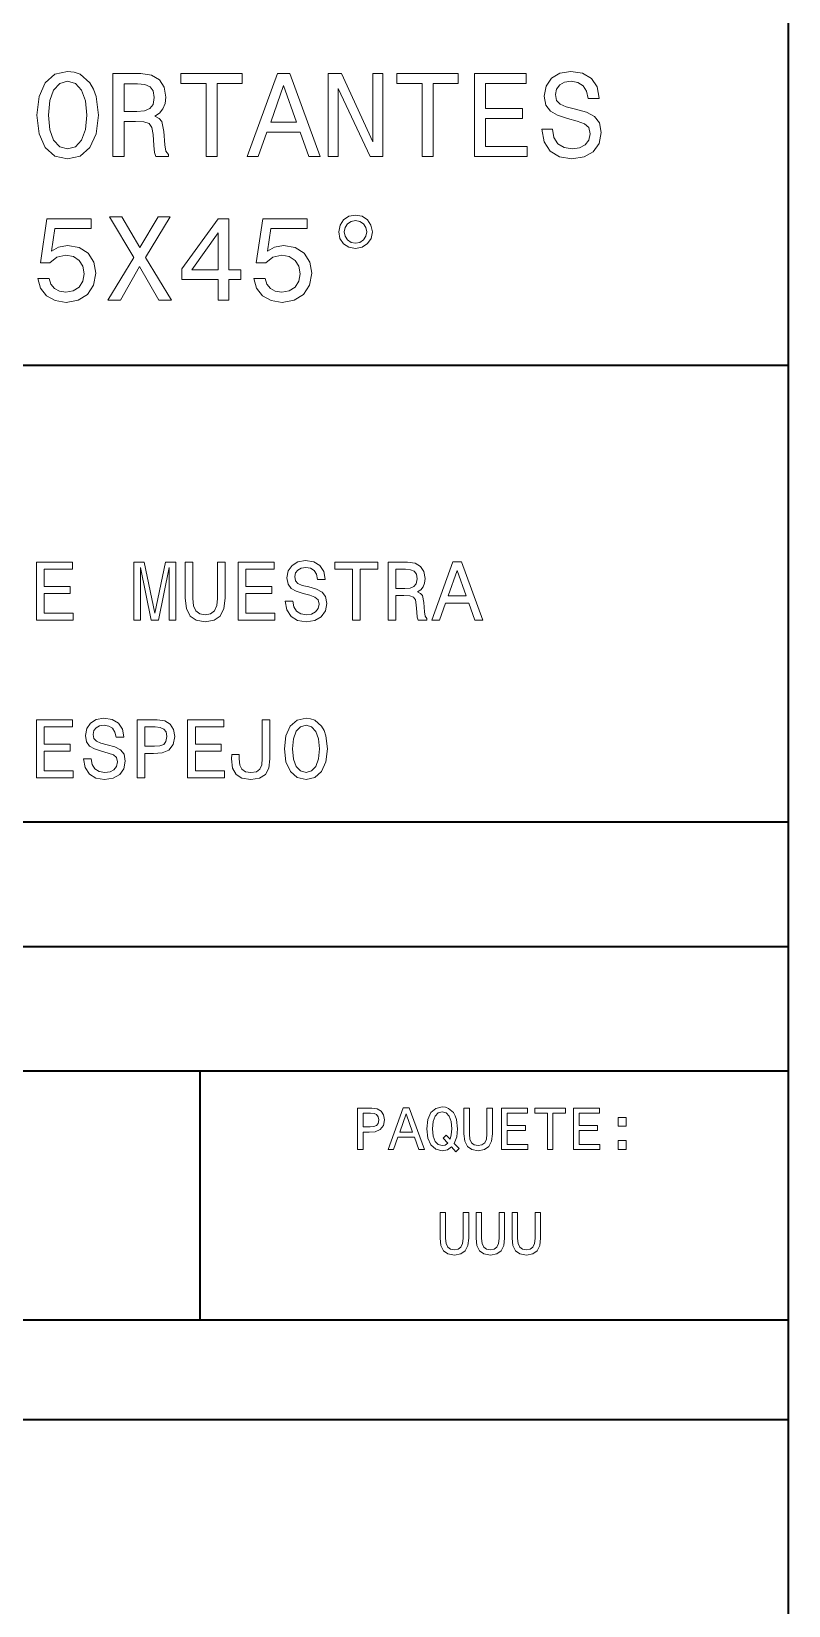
# Model space of a CAD drawing. Extents: x 14 to 2196, y -1968 to 1826.
# Drawn here: x 1082.7 to 1174, y 1205.2 to 1394.8 of the extents above; entities that cross this region are included whole.
import ezdxf

# ---------------------------------------------------------------- set-up
doc = ezdxf.new("R2010")
doc.units = 0

msp = doc.modelspace()

# ---------------------------------------------------------------- linework, layer by layer
at = {"color": 7, "lineweight": 35}
for p, q in [((1173.95874, 1015.596436), (1173.95874, 1826.436523)), ((953.95874, 1354.596436), (1173.95874, 1354.596436)), ((953.95874, 1299.596436), (1173.95874, 1299.596436)), ((953.95874, 1284.596436), (1173.95874, 1284.596436)), ((953.95874, 1269.596436), (1173.95874, 1269.596436)), ((1103.038574, 1269.596436), (1103.038574, 1239.596436)), ((953.95874, 1239.596436), (1173.95874, 1239.596436)), ((953.95874, 1227.596436), (1173.95874, 1227.596436))]:
    msp.add_line(p, q, dxfattribs=at)
at = {"color": 7, "lineweight": 13}
for points in [[(1083.389404, 1384.720337), (1083.648682, 1382.472534), (1084.397949, 1380.81543), (1085.565186, 1379.792358), (1087.092529, 1379.446533), (1088.605469, 1379.792358), (1089.787109, 1380.81543), (1090.521973, 1382.472534), (1090.795654, 1384.720337), (1090.521973, 1386.953735), (1090.204956, 1387.861572), (1089.787109, 1388.61084), (1088.605469, 1389.633911), (1087.88501, 1389.893188), (1087.092529, 1389.994141), (1085.550781, 1389.633911), (1084.383545, 1388.625244), (1083.648682, 1386.96814)], [(1145.536377, 1383.02002), (1144.225098, 1383.02002), (1144.513306, 1381.492676), (1145.233765, 1380.368774), (1146.343262, 1379.691528), (1147.841797, 1379.446533), (1149.325928, 1379.677124), (1150.435425, 1380.311157), (1151.141479, 1381.305298), (1151.400879, 1382.616577), (1151.184692, 1383.798096), (1150.57959, 1384.56189), (1149.599731, 1385.066162), (1148.288452, 1385.440796), (1147.164551, 1385.7146), (1146.429688, 1386.031616), (1146.011841, 1386.492676), (1145.88208, 1387.213135), (1146.011841, 1387.861572), (1146.386475, 1388.35144), (1146.962891, 1388.682861), (1147.755371, 1388.798096), (1148.562256, 1388.654053), (1149.196289, 1388.265015), (1149.614136, 1387.616577), (1149.815918, 1386.737671), (1151.127075, 1386.737671), (1151.127075, 1386.766479), (1150.896484, 1388.120972), (1150.21936, 1389.129517), (1149.153076, 1389.76355), (1147.712158, 1389.979736), (1146.415283, 1389.76355), (1145.406616, 1389.158325), (1144.758179, 1388.221802), (1144.52771, 1387.011353), (1144.714966, 1385.930664), (1145.262573, 1385.195801), (1146.127075, 1384.705933), (1147.308594, 1384.331299), (1148.47583, 1383.999878), (1149.354736, 1383.682861), (1149.887939, 1383.221802), (1150.075195, 1382.472534), (1149.902344, 1381.708862), (1149.455566, 1381.132446), (1148.778442, 1380.772217), (1147.899414, 1380.656982), (1146.919556, 1380.81543), (1146.170288, 1381.276489), (1145.694824, 1382.025757)], [(1084.772705, 1384.720337), (1084.931152, 1386.463867), (1085.406616, 1387.746216), (1086.141479, 1388.524414), (1087.092529, 1388.798096), (1088.029175, 1388.524414), (1088.764038, 1387.731812), (1089.239502, 1386.449463), (1089.412354, 1384.720337), (1089.239502, 1382.976807), (1088.764038, 1381.694458), (1088.029175, 1380.91626), (1087.092529, 1380.656982), (1086.141479, 1380.91626), (1085.406616, 1381.694458), (1084.931152, 1382.962402)], [(1092.553589, 1379.720337), (1093.893677, 1379.720337), (1093.893677, 1383.942261), (1095.262573, 1383.942261), (1096.27124, 1383.899048), (1096.905273, 1383.697266), (1097.250977, 1383.221802), (1097.395142, 1382.371582), (1097.467163, 1381.074829), (1097.553589, 1380.224609), (1097.726562, 1379.720337), (1099.239502, 1379.720337), (1099.239502, 1379.994141), (1098.908081, 1380.397583), (1098.792847, 1381.146851), (1098.691895, 1382.760742), (1098.447021, 1383.956665), (1098.115601, 1384.331299), (1097.596802, 1384.605103), (1098.173218, 1384.965332), (1098.57666, 1385.469604), (1098.83606, 1386.103638), (1098.922485, 1386.86731), (1098.720825, 1388.077637), (1098.144409, 1388.985474), (1097.193359, 1389.532959), (1095.896606, 1389.720337), (1092.553589, 1389.720337)], [(1095.521973, 1388.495605), (1096.400879, 1388.409058), (1097.020508, 1388.135376), (1097.409546, 1387.630981), (1097.539185, 1386.838501), (1097.395142, 1386.002808), (1097.006104, 1385.498413), (1096.343262, 1385.239014), (1095.435425, 1385.166992), (1093.893677, 1385.166992), (1093.893677, 1388.495605)], [(1103.778442, 1379.720337), (1105.104004, 1379.720337), (1105.104004, 1388.51001), (1108.130005, 1388.51001), (1108.130005, 1389.720337), (1100.738037, 1389.720337), (1100.738037, 1388.51001), (1103.778442, 1388.51001)], [(1108.735229, 1379.720337), (1110.060791, 1379.720337), (1111.112671, 1382.65979), (1115.104004, 1382.65979), (1116.155884, 1379.720337), (1117.510376, 1379.720337), (1113.850464, 1389.734741), (1112.380737, 1389.734741)], [(1111.573853, 1383.884644), (1113.115601, 1388.293823), (1114.657349, 1383.884644)], [(1118.504639, 1379.720337), (1119.700562, 1379.720337), (1119.700562, 1387.919189), (1123.533447, 1379.720337), (1125.075195, 1379.720337), (1125.075195, 1389.720337), (1123.864868, 1389.720337), (1123.864868, 1381.521484), (1120.075195, 1389.720337), (1118.504639, 1389.720337)], [(1129.801514, 1379.720337), (1131.127075, 1379.720337), (1131.127075, 1388.51001), (1134.153076, 1388.51001), (1134.153076, 1389.720337), (1126.761108, 1389.720337), (1126.761108, 1388.51001), (1129.801514, 1388.51001)], [(1136.112671, 1379.720337), (1142.452759, 1379.720337), (1142.452759, 1380.930664), (1137.438354, 1380.930664), (1137.438354, 1384.316895), (1141.905151, 1384.316895), (1141.905151, 1385.512817), (1137.438354, 1385.512817), (1137.438354, 1388.51001), (1142.337524, 1388.51001), (1142.337524, 1389.720337), (1136.112671, 1389.720337)], [(1083.519043, 1365.051758), (1083.83606, 1363.870239), (1084.542114, 1362.947998), (1085.57959, 1362.371704), (1086.905273, 1362.155518), (1088.360596, 1362.414917), (1089.498901, 1363.120972), (1090.21936, 1364.244873), (1090.493164, 1365.685791), (1090.248169, 1367.025879), (1089.556519, 1368.077759), (1088.47583, 1368.755005), (1087.078125, 1368.999878), (1085.997437, 1368.827026), (1085.161743, 1368.351562), (1085.565186, 1371.046021), (1089.945557, 1371.046021), (1089.945557, 1372.227539), (1084.599731, 1372.227539), (1083.807251, 1366.925049), (1084.959961, 1366.925049), (1085.795654, 1367.602173), (1086.861938, 1367.847168), (1087.78418, 1367.688721), (1088.490234, 1367.227539), (1088.93689, 1366.521484), (1089.095459, 1365.61377), (1088.93689, 1364.705933), (1088.47583, 1363.999878), (1087.769775, 1363.553223), (1086.861938, 1363.394775), (1086.098267, 1363.495605), (1085.507568, 1363.827026), (1085.075195, 1364.345703), (1084.859131, 1365.051758)], [(1091.948486, 1362.443726), (1093.461426, 1362.443726), (1095.752441, 1366.492676), (1098.086792, 1362.443726), (1099.614136, 1362.443726), (1096.487305, 1367.587769), (1099.455688, 1372.45813), (1098.000366, 1372.45813), (1095.795654, 1368.755005), (1093.634277, 1372.45813), (1092.121338, 1372.45813), (1095.075195, 1367.573364)], [(1105.233765, 1362.443726), (1106.530518, 1362.443726), (1106.530518, 1364.922119), (1107.957031, 1364.922119), (1107.957031, 1366.074829), (1106.530518, 1366.074829), (1106.530518, 1372.227539), (1105.21936, 1372.227539), (1100.838867, 1366.190063), (1100.838867, 1364.922119), (1105.233765, 1364.922119)], [(1109.542114, 1365.051758), (1109.859131, 1363.870239), (1110.565186, 1362.947998), (1111.602661, 1362.371704), (1112.928223, 1362.155518), (1114.383545, 1362.414917), (1115.521973, 1363.120972), (1116.242432, 1364.244873), (1116.516113, 1365.685791), (1116.27124, 1367.025879), (1115.57959, 1368.077759), (1114.498901, 1368.755005), (1113.101196, 1368.999878), (1112.020508, 1368.827026), (1111.184814, 1368.351562), (1111.588257, 1371.046021), (1115.968628, 1371.046021), (1115.968628, 1372.227539), (1110.622803, 1372.227539), (1109.830322, 1366.925049), (1110.983032, 1366.925049), (1111.818726, 1367.602173), (1112.88501, 1367.847168), (1113.807251, 1367.688721), (1114.513306, 1367.227539), (1114.959961, 1366.521484), (1115.118408, 1365.61377), (1114.959961, 1364.705933), (1114.498901, 1363.999878), (1113.792847, 1363.553223), (1112.88501, 1363.394775), (1112.121338, 1363.495605), (1111.530518, 1363.827026), (1111.098267, 1364.345703), (1110.882202, 1365.051758)], [(1121.789917, 1372.688721), (1120.997437, 1372.530151), (1120.348999, 1372.0979), (1119.916748, 1371.449463), (1119.758301, 1370.656982), (1119.902344, 1369.864502), (1120.334595, 1369.230469), (1120.983032, 1368.798218), (1121.789917, 1368.639648), (1122.596802, 1368.798218), (1123.230835, 1369.244873), (1123.663086, 1369.878906), (1123.821655, 1370.656982), (1123.648682, 1371.449463), (1123.216431, 1372.0979), (1122.567993, 1372.530151)], [(1121.789917, 1372.025879), (1122.32312, 1371.910645), (1122.755371, 1371.622437), (1123.043579, 1371.190063), (1123.158813, 1370.671387), (1123.043579, 1370.138306), (1122.755371, 1369.691528), (1122.32312, 1369.388916), (1121.789917, 1369.288086), (1121.242432, 1369.388916), (1120.810059, 1369.691528), (1120.521973, 1370.123901), (1120.421021, 1370.671387), (1120.521973, 1371.190063), (1120.824463, 1371.622437), (1121.256836, 1371.910645)], [(1102.049316, 1366.074829), (1105.233765, 1370.556152), (1105.233765, 1366.074829)], [(1114.223633, 1326.192993), (1113.305786, 1326.192993), (1113.507446, 1325.123779), (1114.011841, 1324.337036), (1114.788452, 1323.863037), (1115.837524, 1323.691528), (1116.876343, 1323.852905), (1117.653076, 1324.296753), (1118.147217, 1324.992676), (1118.328857, 1325.910522), (1118.17749, 1326.737671), (1117.753906, 1327.272217), (1117.067993, 1327.625244), (1116.150146, 1327.887451), (1115.363403, 1328.079102), (1114.848999, 1328.301025), (1114.556519, 1328.623779), (1114.465698, 1329.128174), (1114.556519, 1329.582031), (1114.818726, 1329.924927), (1115.222168, 1330.156982), (1115.776978, 1330.237671), (1116.341797, 1330.136841), (1116.785645, 1329.864502), (1117.078125, 1329.410522), (1117.21936, 1328.795288), (1118.137207, 1328.795288), (1118.137207, 1328.81543), (1117.97583, 1329.76355), (1117.501709, 1330.469604), (1116.755371, 1330.913452), (1115.746704, 1331.064697), (1114.838867, 1330.913452), (1114.132812, 1330.489746), (1113.678955, 1329.834229), (1113.517578, 1328.986938), (1113.648682, 1328.230469), (1114.031982, 1327.716064), (1114.637207, 1327.373047), (1115.464233, 1327.11084), (1116.28125, 1326.878906), (1116.896484, 1326.656982), (1117.269775, 1326.334229), (1117.400879, 1325.809692), (1117.279785, 1325.275146), (1116.967163, 1324.871704), (1116.493042, 1324.619507), (1115.877808, 1324.538818), (1115.191895, 1324.64978), (1114.66748, 1324.972534), (1114.334595, 1325.49707)], [(1083.338867, 1323.883179), (1087.776978, 1323.883179), (1087.776978, 1324.730469), (1084.266846, 1324.730469), (1084.266846, 1327.100708), (1087.393677, 1327.100708), (1087.393677, 1327.937988), (1084.266846, 1327.937988), (1084.266846, 1330.035889), (1087.696289, 1330.035889), (1087.696289, 1330.883179), (1083.338867, 1330.883179)], [(1095.07959, 1323.883179), (1095.856201, 1323.883179), (1095.856201, 1330.237671), (1097.16748, 1323.883179), (1098.034912, 1323.883179), (1099.33606, 1330.237671), (1099.33606, 1323.883179), (1100.122803, 1323.883179), (1100.122803, 1330.883179), (1098.892212, 1330.883179), (1097.601196, 1324.710327), (1096.32019, 1330.883179), (1095.07959, 1330.883179)], [(1101.262573, 1326.546021), (1101.403809, 1325.285156), (1101.847534, 1324.387451), (1102.593994, 1323.873047), (1103.673218, 1323.691528), (1104.742432, 1323.873047), (1105.48877, 1324.387451), (1105.932617, 1325.275146), (1106.083862, 1326.546021), (1106.083862, 1330.883179), (1105.145874, 1330.883179), (1105.145874, 1326.495605), (1105.055054, 1325.638184), (1104.782715, 1325.022949), (1104.318726, 1324.65979), (1103.673218, 1324.538818), (1103.007446, 1324.65979), (1102.543579, 1325.022949), (1102.27124, 1325.628174), (1102.190552, 1326.495605), (1102.190552, 1330.883179), (1101.262573, 1330.883179)], [(1107.627075, 1323.883179), (1112.065186, 1323.883179), (1112.065186, 1324.730469), (1108.555054, 1324.730469), (1108.555054, 1327.100708), (1111.681885, 1327.100708), (1111.681885, 1327.937988), (1108.555054, 1327.937988), (1108.555054, 1330.035889), (1111.984497, 1330.035889), (1111.984497, 1330.883179), (1107.627075, 1330.883179)], [(1121.425415, 1323.883179), (1122.353271, 1323.883179), (1122.353271, 1330.035889), (1124.471436, 1330.035889), (1124.471436, 1330.883179), (1119.297119, 1330.883179), (1119.297119, 1330.035889), (1121.425415, 1330.035889)], [(1125.712158, 1323.883179), (1126.650146, 1323.883179), (1126.650146, 1326.838501), (1127.608398, 1326.838501), (1128.314453, 1326.808228), (1128.758179, 1326.666992), (1129.000244, 1326.334229), (1129.101196, 1325.739136), (1129.151611, 1324.831299), (1129.212158, 1324.236206), (1129.33313, 1323.883179), (1130.392212, 1323.883179), (1130.392212, 1324.074829), (1130.160278, 1324.3573), (1130.07959, 1324.881714), (1130.008911, 1326.011475), (1129.837402, 1326.848633), (1129.605469, 1327.11084), (1129.24231, 1327.30249), (1129.645874, 1327.554688), (1129.928223, 1327.907715), (1130.109863, 1328.35144), (1130.170288, 1328.886108), (1130.029053, 1329.733276), (1129.62561, 1330.368774), (1128.959961, 1330.752075), (1128.052124, 1330.883179), (1125.712158, 1330.883179)], [(1127.789917, 1330.025879), (1128.405151, 1329.965332), (1128.838867, 1329.773682), (1129.111206, 1329.420654), (1129.202026, 1328.865845), (1129.101196, 1328.280884), (1128.828857, 1327.927856), (1128.364868, 1327.746338), (1127.72937, 1327.695801), (1126.650146, 1327.695801), (1126.650146, 1330.025879)], [(1130.967163, 1323.883179), (1131.895142, 1323.883179), (1132.631348, 1325.940796), (1135.425415, 1325.940796), (1136.161621, 1323.883179), (1137.109741, 1323.883179), (1134.547852, 1330.893311), (1133.519043, 1330.893311)], [(1132.954224, 1326.798218), (1134.033447, 1329.884644), (1135.112671, 1326.798218)], [(1089.935425, 1307.192993), (1089.017578, 1307.192993), (1089.21936, 1306.123779), (1089.723633, 1305.337036), (1090.500244, 1304.863037), (1091.549316, 1304.691528), (1092.588135, 1304.852905), (1093.364868, 1305.296753), (1093.859131, 1305.992676), (1094.040649, 1306.910522), (1093.889404, 1307.737671), (1093.465698, 1308.272217), (1092.779785, 1308.625244), (1091.861938, 1308.887451), (1091.075195, 1309.079102), (1090.560791, 1309.301025), (1090.268311, 1309.623779), (1090.17749, 1310.128174), (1090.268311, 1310.582031), (1090.530518, 1310.924927), (1090.93396, 1311.156982), (1091.48877, 1311.237671), (1092.053589, 1311.136841), (1092.497437, 1310.864502), (1092.789917, 1310.410522), (1092.931152, 1309.795288), (1093.848999, 1309.795288), (1093.848999, 1309.81543), (1093.687622, 1310.76355), (1093.213501, 1311.469604), (1092.467163, 1311.913452), (1091.458496, 1312.064697), (1090.550781, 1311.913452), (1089.844727, 1311.489746), (1089.390747, 1310.834229), (1089.22937, 1309.986938), (1089.360474, 1309.230469), (1089.743774, 1308.716064), (1090.348999, 1308.373047), (1091.176147, 1308.11084), (1091.993042, 1307.878906), (1092.608398, 1307.656982), (1092.981567, 1307.334229), (1093.112671, 1306.809692), (1092.991699, 1306.275146), (1092.678955, 1305.871704), (1092.204956, 1305.619507), (1091.5896, 1305.538818), (1090.903809, 1305.64978), (1090.379272, 1305.972534), (1090.046387, 1306.49707)], [(1113.225098, 1308.383179), (1113.406616, 1306.809692), (1113.931152, 1305.64978), (1114.748169, 1304.933594), (1115.817261, 1304.691528), (1116.876343, 1304.933594), (1117.703491, 1305.64978), (1118.217896, 1306.809692), (1118.409546, 1308.383179), (1118.217896, 1309.946533), (1117.995972, 1310.582031), (1117.703491, 1311.106567), (1116.876343, 1311.822632), (1116.37207, 1312.004272), (1115.817261, 1312.074829), (1114.738037, 1311.822632), (1113.921021, 1311.116577), (1113.406616, 1309.956665)], [(1083.338867, 1304.883179), (1087.776978, 1304.883179), (1087.776978, 1305.730469), (1084.266846, 1305.730469), (1084.266846, 1308.100708), (1087.393677, 1308.100708), (1087.393677, 1308.937988), (1084.266846, 1308.937988), (1084.266846, 1311.035889), (1087.696289, 1311.035889), (1087.696289, 1311.883179), (1083.338867, 1311.883179)], [(1095.4729, 1304.883179), (1096.400879, 1304.883179), (1096.400879, 1307.838501), (1097.429688, 1307.838501), (1098.468628, 1307.888916), (1099.295654, 1308.241943), (1099.830322, 1308.927856), (1100.011841, 1309.865845), (1099.870605, 1310.733276), (1099.467163, 1311.368774), (1098.801514, 1311.752075), (1097.893677, 1311.883179), (1095.4729, 1311.883179)], [(1097.641479, 1311.025879), (1098.246704, 1310.965332), (1098.690552, 1310.773682), (1098.952759, 1310.420654), (1099.043579, 1309.865845), (1098.942627, 1309.280884), (1098.670288, 1308.927856), (1098.206299, 1308.746338), (1097.570923, 1308.695801), (1096.400879, 1308.695801), (1096.400879, 1311.025879)], [(1101.555054, 1304.883179), (1105.993042, 1304.883179), (1105.993042, 1305.730469), (1102.483032, 1305.730469), (1102.483032, 1308.100708), (1105.609863, 1308.100708), (1105.609863, 1308.937988), (1102.483032, 1308.937988), (1102.483032, 1311.035889), (1105.912354, 1311.035889), (1105.912354, 1311.883179), (1101.555054, 1311.883179)], [(1110.552124, 1307.203003), (1110.481567, 1306.456665), (1110.269775, 1305.942261), (1109.83606, 1305.629517), (1109.170288, 1305.538818), (1108.514648, 1305.629517), (1108.080933, 1305.922119), (1107.828857, 1306.436523), (1107.758179, 1307.182861), (1107.778442, 1307.687256), (1106.870605, 1307.687256), (1106.850464, 1307.172852), (1106.971436, 1306.053223), (1107.38501, 1305.276611), (1108.101196, 1304.842773), (1109.160278, 1304.691528), (1110.209229, 1304.842773), (1110.925415, 1305.276611), (1111.338867, 1306.043091), (1111.469971, 1307.16272), (1111.469971, 1311.883179), (1110.552124, 1311.883179)], [(1114.193359, 1308.383179), (1114.304321, 1309.603638), (1114.637207, 1310.501343), (1115.151611, 1311.046021), (1115.817261, 1311.237671), (1116.4729, 1311.046021), (1116.987305, 1310.491211), (1117.32019, 1309.593506), (1117.441162, 1308.383179), (1117.32019, 1307.16272), (1116.987305, 1306.265015), (1116.4729, 1305.720337), (1115.817261, 1305.538818), (1115.151611, 1305.720337), (1114.637207, 1306.265015), (1114.304321, 1307.152588)], [(1122.03064, 1260.121338), (1122.693481, 1260.121338), (1122.693481, 1262.2323), (1123.428345, 1262.2323), (1124.17041, 1262.268311), (1124.761108, 1262.520508), (1125.143066, 1263.010376), (1125.272705, 1263.68042), (1125.171875, 1264.300049), (1124.883667, 1264.753906), (1124.408081, 1265.02771), (1123.759766, 1265.121338), (1122.03064, 1265.121338)], [(1125.697754, 1260.121338), (1126.360596, 1260.121338), (1126.886475, 1261.591064), (1128.882202, 1261.591064), (1129.408081, 1260.121338), (1130.085327, 1260.121338), (1128.255371, 1265.12854), (1127.520508, 1265.12854)], [(1133.341797, 1260.431152), (1133.889404, 1259.861938), (1134.27124, 1260.243774), (1133.68042, 1260.848999), (1133.983032, 1261.670288), (1134.076782, 1262.621338), (1133.939819, 1263.738037), (1133.781372, 1264.191895), (1133.572388, 1264.566528), (1132.981567, 1265.078125), (1132.621338, 1265.207764), (1132.225098, 1265.258179), (1131.461426, 1265.078125), (1130.87793, 1264.57373), (1130.503296, 1263.745239), (1130.373535, 1262.621338), (1130.503296, 1261.497437), (1130.870728, 1260.668945), (1131.454224, 1260.157349), (1132.225098, 1259.984497), (1132.851929, 1260.099731)], [(1132.887939, 1260.892212), (1132.578125, 1260.661743), (1132.225098, 1260.5896), (1131.756836, 1260.71936), (1131.389404, 1261.108398), (1131.144409, 1261.742432), (1131.065186, 1262.621338), (1131.144409, 1263.493042), (1131.382202, 1264.134277), (1131.749634, 1264.523315), (1132.225098, 1264.660278), (1132.693481, 1264.523315), (1133.060913, 1264.127075), (1133.298584, 1263.48584), (1133.385132, 1262.621338), (1133.32019, 1261.87207), (1133.18335, 1261.360474), (1132.715088, 1261.850464), (1132.32605, 1261.483032)], [(1134.840454, 1262.023315), (1134.941284, 1261.122803), (1135.258301, 1260.481567), (1135.791382, 1260.114136), (1136.562378, 1259.984497), (1137.32605, 1260.114136), (1137.859131, 1260.481567), (1138.176147, 1261.115601), (1138.28418, 1262.023315), (1138.28418, 1265.121338), (1137.614136, 1265.121338), (1137.614136, 1261.987305), (1137.549316, 1261.375), (1137.354858, 1260.935425), (1137.023438, 1260.676147), (1136.562378, 1260.5896), (1136.086792, 1260.676147), (1135.755371, 1260.935425), (1135.560913, 1261.367676), (1135.503296, 1261.987305), (1135.503296, 1265.121338), (1134.840454, 1265.121338)], [(1139.386475, 1260.121338), (1142.556519, 1260.121338), (1142.556519, 1260.726562), (1140.049316, 1260.726562), (1140.049316, 1262.419556), (1142.282837, 1262.419556), (1142.282837, 1263.017578), (1140.049316, 1263.017578), (1140.049316, 1264.516113), (1142.498901, 1264.516113), (1142.498901, 1265.121338), (1139.386475, 1265.121338)], [(1144.905273, 1260.121338), (1145.568115, 1260.121338), (1145.568115, 1264.516113), (1147.081055, 1264.516113), (1147.081055, 1265.121338), (1143.385132, 1265.121338), (1143.385132, 1264.516113), (1144.905273, 1264.516113)], [(1148.060913, 1260.121338), (1151.230957, 1260.121338), (1151.230957, 1260.726562), (1148.723755, 1260.726562), (1148.723755, 1262.419556), (1150.957153, 1262.419556), (1150.957153, 1263.017578), (1148.723755, 1263.017578), (1148.723755, 1264.516113), (1151.173218, 1264.516113), (1151.173218, 1265.121338), (1148.060913, 1265.121338)], [(1123.57959, 1264.508911), (1124.011841, 1264.465698), (1124.328857, 1264.328857), (1124.516235, 1264.07666), (1124.581055, 1263.68042), (1124.509033, 1263.262573), (1124.314453, 1263.010376), (1123.983032, 1262.880737), (1123.529175, 1262.844727), (1122.693481, 1262.844727), (1122.693481, 1264.508911)], [(1127.117065, 1262.203491), (1127.887939, 1264.408081), (1128.658813, 1262.203491)], [(1153.41394, 1262.916748), (1154.408081, 1262.916748), (1154.408081, 1263.990234), (1153.41394, 1263.990234)], [(1153.41394, 1260.121338), (1154.408081, 1260.121338), (1154.408081, 1261.194824), (1153.41394, 1261.194824)], [(1131.973633, 1249.454956), (1132.074585, 1248.554443), (1132.391479, 1247.913208), (1132.924683, 1247.545776), (1133.695557, 1247.416138), (1134.459229, 1247.545776), (1134.992432, 1247.913208), (1135.309448, 1248.547241), (1135.41748, 1249.454956), (1135.41748, 1252.552979), (1134.747437, 1252.552979), (1134.747437, 1249.418945), (1134.682617, 1248.806641), (1134.488037, 1248.367065), (1134.156616, 1248.107788), (1133.695557, 1248.02124), (1133.220093, 1248.107788), (1132.888672, 1248.367065), (1132.694092, 1248.799316), (1132.636475, 1249.418945), (1132.636475, 1252.552979), (1131.973633, 1252.552979)], [(1136.310791, 1249.454956), (1136.411743, 1248.554443), (1136.72876, 1247.913208), (1137.261841, 1247.545776), (1138.032715, 1247.416138), (1138.796387, 1247.545776), (1139.32959, 1247.913208), (1139.646606, 1248.547241), (1139.754639, 1249.454956), (1139.754639, 1252.552979), (1139.084595, 1252.552979), (1139.084595, 1249.418945), (1139.019775, 1248.806641), (1138.825195, 1248.367065), (1138.493896, 1248.107788), (1138.032715, 1248.02124), (1137.557251, 1248.107788), (1137.22583, 1248.367065), (1137.03125, 1248.799316), (1136.973633, 1249.418945), (1136.973633, 1252.552979), (1136.310791, 1252.552979)], [(1140.648071, 1249.454956), (1140.748901, 1248.554443), (1141.065918, 1247.913208), (1141.598999, 1247.545776), (1142.369873, 1247.416138), (1143.133545, 1247.545776), (1143.666748, 1247.913208), (1143.983765, 1248.547241), (1144.091797, 1249.454956), (1144.091797, 1252.552979), (1143.421753, 1252.552979), (1143.421753, 1249.418945), (1143.356934, 1248.806641), (1143.162476, 1248.367065), (1142.831055, 1248.107788), (1142.369873, 1248.02124), (1141.894409, 1248.107788), (1141.562988, 1248.367065), (1141.36853, 1248.799316), (1141.310791, 1249.418945), (1141.310791, 1252.552979), (1140.648071, 1252.552979)]]:
    msp.add_lwpolyline(points, close=True, dxfattribs=at)

doc.saveas('drawing.dxf')
